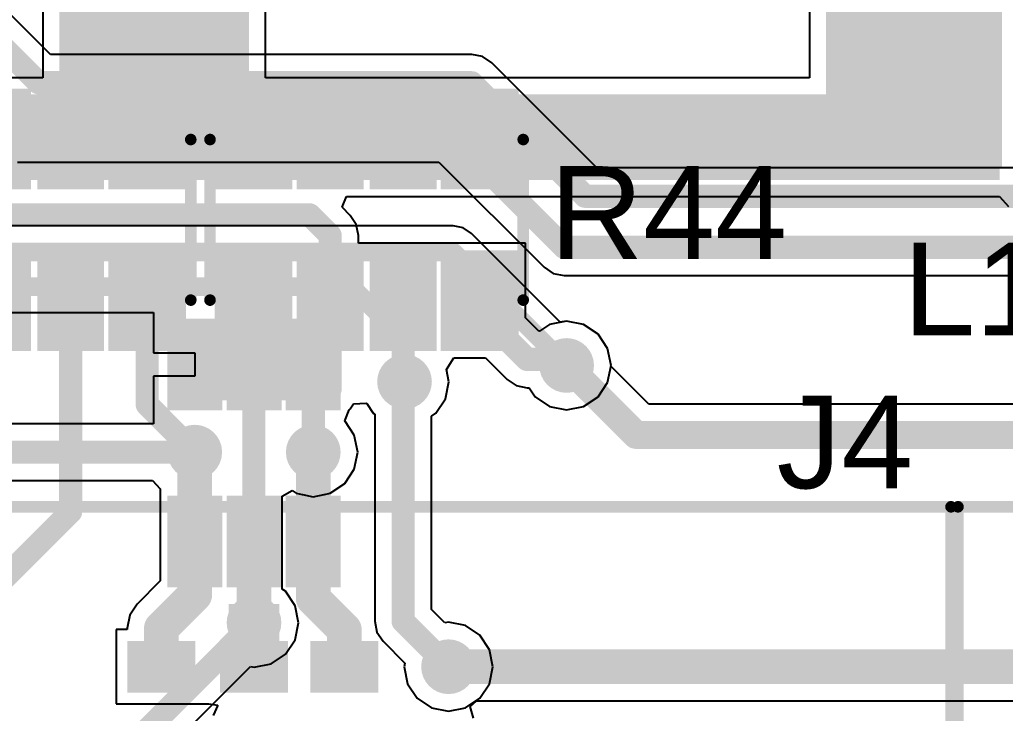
# Model space of a CAD drawing. Header units: millimetres. Extents: x -0.29 to 3.46, y -0.11 to 2.46.
# Drawn here: x 2.0258 to 2.4514, y 0.3829 to 0.6822 of the extents above; entities that cross this region are included whole.
import ezdxf

# ---------------------------------------------------------------- set-up
doc = ezdxf.new("R2010")
doc.units = ezdxf.units.MM
doc.header["$MEASUREMENT"] = 0
for name, color, linetype in [('BottomLayer', 5, 'Continuous'), ('BottomPaste', 16, 'Continuous'), ('BottomSolder', 6, 'Continuous'), ('TopLayer', 1, 'Continuous'), ('TopOverlay', 2, 'Continuous'), ('TopPaste', 8, 'Continuous'), ('TopSolder', 216, 'Continuous'), ('ViaHoleLayer', 16, 'Continuous')]:
    doc.layers.add(name, color=color, linetype=linetype)
doc.styles.add('Arial', font='arial.ttf', dxfattribs={"height": 0.2})

# ---------------------------------------------------------------- blocks, each defined once
blk = doc.blocks.new('YC164_JR_070RL_22')
at = {"layer": 'TopLayer'}
for points in [[(-0.05255905, 0.0616142), (-0.01712595, 0.0616142), (-0.01712595, 0.0360236), (-0.05255905, 0.0360236)], [(0.05255905, 0.0360236), (0.01712595, 0.0360236), (0.01712595, 0.0616142), (0.05255905, 0.0616142)], [(-0.05255905, 0.02618105), (-0.01712595, 0.02618105), (-0.01712595, 0.00531495), (-0.05255905, 0.00531495)], [(0.05255905, 0.005314949999999999), (0.01712595, 0.005314950000000001), (0.01712595, 0.02618105), (0.05255905, 0.02618105)], [(-0.05255905, -0.00531495), (-0.01712595, -0.00531495), (-0.01712595, -0.02618105), (-0.05255905, -0.02618105)], [(0.05255905, -0.02618105), (0.01712595, -0.02618105), (0.01712595, -0.005314949999999999), (0.05255905, -0.005314950000000001)], [(-0.05255905, -0.0360236), (-0.01712595, -0.0360236), (-0.01712595, -0.0616142), (-0.05255905, -0.0616142)], [(0.05255905, -0.0616142), (0.01712595, -0.0616142), (0.01712595, -0.0360236), (0.05255905, -0.0360236)]]:
    blk.add_hatch(color=1, dxfattribs=at).paths.add_polyline_path(points)
at = {"layer": 'TopPaste'}
for points in [[(-0.05255905, 0.0616142), (-0.01712595, 0.0616142), (-0.01712595, 0.0360236), (-0.05255905, 0.0360236)], [(0.05255905, 0.0360236), (0.01712595, 0.0360236), (0.01712595, 0.0616142), (0.05255905, 0.0616142)], [(-0.05255905, 0.02618105), (-0.01712595, 0.02618105), (-0.01712595, 0.00531495), (-0.05255905, 0.00531495)], [(0.05255905, 0.005314949999999999), (0.01712595, 0.005314950000000001), (0.01712595, 0.02618105), (0.05255905, 0.02618105)], [(-0.05255905, -0.00531495), (-0.01712595, -0.00531495), (-0.01712595, -0.02618105), (-0.05255905, -0.02618105)], [(0.05255905, -0.02618105), (0.01712595, -0.02618105), (0.01712595, -0.005314949999999999), (0.05255905, -0.005314950000000001)], [(-0.05255905, -0.0360236), (-0.01712595, -0.0360236), (-0.01712595, -0.0616142), (-0.05255905, -0.0616142)], [(0.05255905, -0.0616142), (0.01712595, -0.0616142), (0.01712595, -0.0360236), (0.05255905, -0.0360236)]]:
    blk.add_hatch(color=8, dxfattribs=at).paths.add_polyline_path(points)
at = {"layer": 'TopSolder'}
for points in [[(-0.05655905, 0.0656142), (-0.01312595, 0.0656142), (-0.01312595, 0.0320236), (-0.05655905, 0.0320236)], [(0.05655905, 0.0320236), (0.01312595, 0.0320236), (0.01312595, 0.0656142), (0.05655905, 0.0656142)], [(-0.05655905, 0.03018105), (-0.01312595, 0.03018105), (-0.01312595, 0.00131495), (-0.05655905, 0.00131495)], [(0.05655905, 0.001314949999999997), (0.01312595, 0.001314950000000003), (0.01312595, 0.03018105), (0.05655905, 0.03018105)], [(-0.05655905, -0.00131495), (-0.01312595, -0.00131495), (-0.01312595, -0.03018105), (-0.05655905, -0.03018105)], [(0.05655905, -0.03018105), (0.01312595, -0.03018105), (0.01312595, -0.001314949999999997), (0.05655905, -0.001314950000000003)], [(-0.05655905, -0.0320236), (-0.01312595, -0.0320236), (-0.01312595, -0.0656142), (-0.05655905, -0.0656142)], [(0.05655905, -0.0656142), (0.01312595, -0.0656142), (0.01312595, -0.0320236), (0.05655905, -0.0320236)]]:
    blk.add_hatch(color=216, dxfattribs=at).paths.add_polyline_path(points)
at = {"layer": 'TopOverlay'}
for points, const_width in [([(-0.0346457, 0.067622), (0.0346457, 0.067622)], 0.005), ([(-0.066, 0.056), (-0.066, 0.044)], 0.007874), ([(-0.066, 0.056), (-0.06, 0.05)], 0.007874), ([(-0.06, 0.05), (-0.066, 0.044)], 0.007874), ([(-0.0346457, -0.067622), (0.0346457, -0.067622)], 0.005)]:
    blk.add_lwpolyline(points, dxfattribs=dict(at, const_width=const_width))
for points, const_width in [([(-0.0358957, 0.067622, 1), (-0.0333957, 0.067622, 1)], 0.0025), ([(0.0333957, 0.067622, 1), (0.0358957, 0.067622, 1)], 0.0025), ([(-0.0679685, 0.056, 1), (-0.0640315, 0.056, 1)], 0.003937), ([(-0.0679685, 0.056, 1), (-0.0640315, 0.056, 1)], 0.003937), ([(-0.0619685, 0.05, 1), (-0.0580315, 0.05, 1)], 0.003937), ([(-0.0619685, 0.05, 1), (-0.0580315, 0.05, 1)], 0.003937), ([(-0.0679685, 0.044, 1), (-0.0640315, 0.044, 1)], 0.003937), ([(-0.0679685, 0.044, 1), (-0.0640315, 0.044, 1)], 0.003937), ([(-0.0358957, -0.067622, 1), (-0.0333957, -0.067622, 1)], 0.0025), ([(0.0333957, -0.067622, 1), (0.0358957, -0.067622, 1)], 0.0025)]:
    blk.add_lwpolyline(points, format="xyb", close=True, dxfattribs=dict(at, const_width=const_width))
blk = doc.blocks.new('YC164_JR_070RL_23')
at = {"layer": 'TopLayer'}
for points in [[(-0.05255905, 0.0616142), (-0.01712595, 0.0616142), (-0.01712595, 0.0360236), (-0.05255905, 0.0360236)], [(0.05255905, 0.0360236), (0.01712595, 0.0360236), (0.01712595, 0.0616142), (0.05255905, 0.0616142)], [(-0.05255905, 0.02618105), (-0.01712595, 0.02618105), (-0.01712595, 0.00531495), (-0.05255905, 0.00531495)], [(0.05255905, 0.005314949999999999), (0.01712595, 0.005314950000000001), (0.01712595, 0.02618105), (0.05255905, 0.02618105)], [(-0.05255905, -0.00531495), (-0.01712595, -0.00531495), (-0.01712595, -0.02618105), (-0.05255905, -0.02618105)], [(0.05255905, -0.02618105), (0.01712595, -0.02618105), (0.01712595, -0.005314949999999999), (0.05255905, -0.005314950000000001)], [(-0.05255905, -0.0360236), (-0.01712595, -0.0360236), (-0.01712595, -0.0616142), (-0.05255905, -0.0616142)], [(0.05255905, -0.0616142), (0.01712595, -0.0616142), (0.01712595, -0.0360236), (0.05255905, -0.0360236)]]:
    blk.add_hatch(color=1, dxfattribs=at).paths.add_polyline_path(points)
at = {"layer": 'TopPaste'}
for points in [[(-0.05255905, 0.0616142), (-0.01712595, 0.0616142), (-0.01712595, 0.0360236), (-0.05255905, 0.0360236)], [(0.05255905, 0.0360236), (0.01712595, 0.0360236), (0.01712595, 0.0616142), (0.05255905, 0.0616142)], [(-0.05255905, 0.02618105), (-0.01712595, 0.02618105), (-0.01712595, 0.00531495), (-0.05255905, 0.00531495)], [(0.05255905, 0.005314949999999999), (0.01712595, 0.005314950000000001), (0.01712595, 0.02618105), (0.05255905, 0.02618105)], [(-0.05255905, -0.00531495), (-0.01712595, -0.00531495), (-0.01712595, -0.02618105), (-0.05255905, -0.02618105)], [(0.05255905, -0.02618105), (0.01712595, -0.02618105), (0.01712595, -0.005314949999999999), (0.05255905, -0.005314950000000001)], [(-0.05255905, -0.0360236), (-0.01712595, -0.0360236), (-0.01712595, -0.0616142), (-0.05255905, -0.0616142)], [(0.05255905, -0.0616142), (0.01712595, -0.0616142), (0.01712595, -0.0360236), (0.05255905, -0.0360236)]]:
    blk.add_hatch(color=8, dxfattribs=at).paths.add_polyline_path(points)
at = {"layer": 'TopSolder'}
for points in [[(-0.05655905, 0.0656142), (-0.01312595, 0.0656142), (-0.01312595, 0.0320236), (-0.05655905, 0.0320236)], [(0.05655905, 0.0320236), (0.01312595, 0.0320236), (0.01312595, 0.0656142), (0.05655905, 0.0656142)], [(-0.05655905, 0.03018105), (-0.01312595, 0.03018105), (-0.01312595, 0.00131495), (-0.05655905, 0.00131495)], [(0.05655905, 0.001314949999999997), (0.01312595, 0.001314950000000003), (0.01312595, 0.03018105), (0.05655905, 0.03018105)], [(-0.05655905, -0.00131495), (-0.01312595, -0.00131495), (-0.01312595, -0.03018105), (-0.05655905, -0.03018105)], [(0.05655905, -0.03018105), (0.01312595, -0.03018105), (0.01312595, -0.001314949999999997), (0.05655905, -0.001314950000000003)], [(-0.05655905, -0.0320236), (-0.01312595, -0.0320236), (-0.01312595, -0.0656142), (-0.05655905, -0.0656142)], [(0.05655905, -0.0656142), (0.01312595, -0.0656142), (0.01312595, -0.0320236), (0.05655905, -0.0320236)]]:
    blk.add_hatch(color=216, dxfattribs=at).paths.add_polyline_path(points)
at = {"layer": 'TopOverlay'}
for points, const_width in [([(-0.0346457, 0.067622), (0.0346457, 0.067622)], 0.005), ([(-0.066, 0.056), (-0.066, 0.044)], 0.007874), ([(-0.066, 0.056), (-0.06, 0.05)], 0.007874), ([(-0.06, 0.05), (-0.066, 0.044)], 0.007874), ([(-0.0346457, -0.067622), (0.0346457, -0.067622)], 0.005)]:
    blk.add_lwpolyline(points, dxfattribs=dict(at, const_width=const_width))
for points, const_width in [([(-0.0358957, 0.067622, 1), (-0.0333957, 0.067622, 1)], 0.0025), ([(0.0333957, 0.067622, 1), (0.0358957, 0.067622, 1)], 0.0025), ([(-0.0679685, 0.056, 1), (-0.0640315, 0.056, 1)], 0.003937), ([(-0.0679685, 0.056, 1), (-0.0640315, 0.056, 1)], 0.003937), ([(-0.0619685, 0.05, 1), (-0.0580315, 0.05, 1)], 0.003937), ([(-0.0619685, 0.05, 1), (-0.0580315, 0.05, 1)], 0.003937), ([(-0.0679685, 0.044, 1), (-0.0640315, 0.044, 1)], 0.003937), ([(-0.0679685, 0.044, 1), (-0.0640315, 0.044, 1)], 0.003937), ([(-0.0358957, -0.067622, 1), (-0.0333957, -0.067622, 1)], 0.0025), ([(0.0333957, -0.067622, 1), (0.0358957, -0.067622, 1)], 0.0025)]:
    blk.add_lwpolyline(points, format="xyb", close=True, dxfattribs=dict(at, const_width=const_width))
blk = doc.blocks.new('R___0402_B_27')
at = {"layer": 'BottomLayer'}
for points in [[(-0.009500000000000001, 0.0125), (-0.009499999999999998, -0.0125), (-0.0275, -0.0125), (-0.0275, 0.0125)], [(0.0275, 0.0125), (0.0275, -0.0125), (0.009500000000000001, -0.0125), (0.009499999999999998, 0.0125)]]:
    blk.add_hatch(color=5, dxfattribs=at).paths.add_polyline_path(points)
at = {"layer": 'BottomPaste'}
for points in [[(-0.009500000000000001, 0.0125), (-0.009499999999999998, -0.0125), (-0.0275, -0.0125), (-0.0275, 0.0125)], [(0.0275, 0.0125), (0.0275, -0.0125), (0.009500000000000001, -0.0125), (0.009499999999999998, 0.0125)]]:
    blk.add_hatch(color=16, dxfattribs=at).paths.add_polyline_path(points)
at = {"layer": 'BottomSolder'}
for points in [[(-0.007334600000000002, 0.0146654), (-0.007334599999999998, -0.0146654), (-0.0296654, -0.0146654), (-0.0296654, 0.0146654)], [(0.0296654, 0.0146654), (0.0296654, -0.0146654), (0.007334600000000002, -0.0146654), (0.007334599999999998, 0.0146654)]]:
    blk.add_hatch(color=6, dxfattribs=at).paths.add_polyline_path(points)
blk = doc.blocks.new('R___0402_B_30')
at = {"layer": 'BottomLayer'}
for points in [[(-0.009500000000000001, 0.0125), (-0.009499999999999998, -0.0125), (-0.0275, -0.0125), (-0.0275, 0.0125)], [(0.0275, 0.0125), (0.0275, -0.0125), (0.009500000000000001, -0.0125), (0.009499999999999998, 0.0125)]]:
    blk.add_hatch(color=5, dxfattribs=at).paths.add_polyline_path(points)
at = {"layer": 'BottomPaste'}
for points in [[(-0.009500000000000001, 0.0125), (-0.009499999999999998, -0.0125), (-0.0275, -0.0125), (-0.0275, 0.0125)], [(0.0275, 0.0125), (0.0275, -0.0125), (0.009500000000000001, -0.0125), (0.009499999999999998, 0.0125)]]:
    blk.add_hatch(color=16, dxfattribs=at).paths.add_polyline_path(points)
at = {"layer": 'BottomSolder'}
for points in [[(-0.007334600000000002, 0.0146654), (-0.007334599999999998, -0.0146654), (-0.0296654, -0.0146654), (-0.0296654, 0.0146654)], [(0.0296654, 0.0146654), (0.0296654, -0.0146654), (0.007334600000000002, -0.0146654), (0.007334599999999998, 0.0146654)]]:
    blk.add_hatch(color=6, dxfattribs=at).paths.add_polyline_path(points)
blk = doc.blocks.new('R___0402_B_33')
at = {"layer": 'BottomLayer'}
for points in [[(-0.009500000000000001, 0.0125), (-0.009499999999999998, -0.0125), (-0.0275, -0.0125), (-0.0275, 0.0125)], [(0.0275, 0.0125), (0.0275, -0.0125), (0.009500000000000001, -0.0125), (0.009499999999999998, 0.0125)]]:
    blk.add_hatch(color=5, dxfattribs=at).paths.add_polyline_path(points)
at = {"layer": 'BottomPaste'}
for points in [[(-0.009500000000000001, 0.0125), (-0.009499999999999998, -0.0125), (-0.0275, -0.0125), (-0.0275, 0.0125)], [(0.0275, 0.0125), (0.0275, -0.0125), (0.009500000000000001, -0.0125), (0.009499999999999998, 0.0125)]]:
    blk.add_hatch(color=16, dxfattribs=at).paths.add_polyline_path(points)
at = {"layer": 'BottomSolder'}
for points in [[(-0.007334600000000002, 0.0146654), (-0.007334599999999998, -0.0146654), (-0.0296654, -0.0146654), (-0.0296654, 0.0146654)], [(0.0296654, 0.0146654), (0.0296654, -0.0146654), (0.007334600000000002, -0.0146654), (0.007334599999999998, 0.0146654)]]:
    blk.add_hatch(color=6, dxfattribs=at).paths.add_polyline_path(points)
blk = doc.blocks.new('DB128L_5_08_3P_BK_S_86')
at = {"layer": 'TopOverlay', "const_width": 0.005}
for points in [[(-0.302, 0.202), (0.302, 0.202)], [(-0.302, -0.2), (-0.302, 0.202)]]:
    blk.add_lwpolyline(points, dxfattribs=at)
at = {"layer": 'TopOverlay', "const_width": 0.0025}
blk.add_lwpolyline([(-0.30325, 0.202, 1), (-0.30075, 0.202, 1)], format="xyb", close=True, dxfattribs=at)
blk.add_lwpolyline([(-0.30325, 0.202, 1), (-0.30075, 0.202, 1)], format="xyb", close=True, dxfattribs=at)
blk = doc.blocks.new('DB128L_5_08_3P_BK_S_88')
at = {"layer": 'TopOverlay', "const_width": 0.005}
for points in [[(-0.302, 0.202), (0.302, 0.202)], [(0.302, -0.2), (0.302, 0.202)]]:
    blk.add_lwpolyline(points, dxfattribs=at)
at = {"layer": 'TopOverlay', "const_width": 0.0025}
blk.add_lwpolyline([(0.30075, 0.202, 1), (0.30325, 0.202, 1)], format="xyb", close=True, dxfattribs=at)
blk.add_lwpolyline([(0.30075, 0.202, 1), (0.30325, 0.202, 1)], format="xyb", close=True, dxfattribs=at)
blk = doc.blocks.new('SOT_363_B_99')
at = {"layer": 'BottomLayer'}
for points in [[(-0.05393705, 0.0177165), (-0.05393705, 0.0334645), (-0.02244095, 0.0334645), (-0.02244095, 0.0177165)], [(0.02244095, 0.0177165), (0.02244095, 0.0334645), (0.05393705, 0.0334645), (0.05393705, 0.0177165)], [(-0.05393705, -0.007874000000000003), (-0.05393705, 0.007873999999999997), (-0.02244095, 0.007874000000000003), (-0.02244095, -0.007873999999999997)], [(0.02244095, -0.007874100000000004), (0.02244095, 0.007873899999999998), (0.05393705, 0.007873900000000003), (0.05393705, -0.007874099999999997)], [(-0.05393705, -0.0334646), (-0.05393705, -0.0177166), (-0.02244095, -0.0177166), (-0.02244095, -0.0334646)], [(0.02244095, -0.0334646), (0.02244095, -0.0177166), (0.05393705, -0.0177166), (0.05393705, -0.0334646)]]:
    blk.add_hatch(color=5, dxfattribs=at).paths.add_polyline_path(points)
at = {"layer": 'BottomPaste'}
for points in [[(-0.05393705, 0.0177165), (-0.05393705, 0.0334645), (-0.02244095, 0.0334645), (-0.02244095, 0.0177165)], [(0.02244095, 0.0177165), (0.02244095, 0.0334645), (0.05393705, 0.0334645), (0.05393705, 0.0177165)], [(-0.05393705, -0.007874000000000003), (-0.05393705, 0.007873999999999997), (-0.02244095, 0.007874000000000003), (-0.02244095, -0.007873999999999997)], [(0.02244095, -0.007874100000000004), (0.02244095, 0.007873899999999998), (0.05393705, 0.007873900000000003), (0.05393705, -0.007874099999999997)], [(-0.05393705, -0.0334646), (-0.05393705, -0.0177166), (-0.02244095, -0.0177166), (-0.02244095, -0.0334646)], [(0.02244095, -0.0334646), (0.02244095, -0.0177166), (0.05393705, -0.0177166), (0.05393705, -0.0334646)]]:
    blk.add_hatch(color=16, dxfattribs=at).paths.add_polyline_path(points)
at = {"layer": 'BottomSolder'}
for points in [[(-0.05793705, 0.0137165), (-0.05793705, 0.0374645), (-0.01844095, 0.0374645), (-0.01844095, 0.0137165)], [(0.01844095, 0.0137165), (0.01844095, 0.0374645), (0.05793705, 0.0374645), (0.05793705, 0.0137165)], [(-0.05793705, -0.011874), (-0.05793705, 0.011874), (-0.01844095, 0.011874), (-0.01844095, -0.011874)], [(0.01844095, -0.0118741), (0.01844095, 0.0118739), (0.05793705, 0.0118739), (0.05793705, -0.0118741)], [(-0.05793705, -0.0374646), (-0.05793705, -0.0137166), (-0.01844095, -0.0137166), (-0.01844095, -0.0374646)], [(0.01844095, -0.0374646), (0.01844095, -0.0137166), (0.05793705, -0.0137166), (0.05793705, -0.0374646)]]:
    blk.add_hatch(color=6, dxfattribs=at).paths.add_polyline_path(points)

msp = doc.modelspace()

# ---------------------------------------------------------------- hatches: boundary and pattern name
at = {"layer": 'BottomLayer'}
for points in [[(2.093, 0.518), (2.16, 0.518), (2.16, 0.549), (2.093, 0.549)], [(2.116, 0.394), (2.138, 0.394), (2.138, 0.43), (2.116, 0.43)]]:
    msp.add_hatch(color=5, dxfattribs=at).paths.add_polyline_path(points)
h = msp.add_hatch(color=5, dxfattribs=at)
edge = h.paths.add_edge_path()
edge.add_arc((2.262, 0.533), 0.011811, 0, 360)
h = msp.add_hatch(color=5, dxfattribs=at)
edge = h.paths.add_edge_path()
edge.add_arc((2.192, 0.526), 0.011811, 0, 360)
h = msp.add_hatch(color=5, dxfattribs=at)
edge = h.paths.add_edge_path()
edge.add_arc((2.1014094, 0.4955906), 0.011811, 0, 360)
h = msp.add_hatch(color=5, dxfattribs=at)
edge = h.paths.add_edge_path()
edge.add_arc((2.1525905, 0.4955906), 0.011811, 0, 360)
h = msp.add_hatch(color=5, dxfattribs=at)
edge = h.paths.add_edge_path()
edge.add_arc((2.1269999, 0.422), 0.011811, 0, 360)
h = msp.add_hatch(color=5, dxfattribs=at)
edge = h.paths.add_edge_path()
edge.add_arc((2.211, 0.403), 0.011811, 0, 360)
at = {"layer": 'TopLayer'}
for points in [[(2.043, 0.619), (2.124811, 0.619), (2.124811, 1.85), (2.043, 1.85)], [(2.374, 0.618), (2.45, 0.618), (2.45, 0.848), (2.374, 0.848)], [(1.968, 0.613), (2.449, 0.613), (2.449, 0.65), (1.968, 0.65)]]:
    msp.add_hatch(color=1, dxfattribs=at).paths.add_polyline_path(points)
h = msp.add_hatch(color=1, dxfattribs=at)
edge = h.paths.add_edge_path()
edge.add_arc((2.262, 0.533), 0.011811, 0, 360)
h = msp.add_hatch(color=1, dxfattribs=at)
edge = h.paths.add_edge_path()
edge.add_arc((2.192, 0.526), 0.011811, 0, 360)
h = msp.add_hatch(color=1, dxfattribs=at)
edge = h.paths.add_edge_path()
edge.add_arc((2.1014094, 0.4955906), 0.011811, 0, 360)
h = msp.add_hatch(color=1, dxfattribs=at)
edge = h.paths.add_edge_path()
edge.add_arc((2.1525905, 0.4955906), 0.011811, 0, 360)
h = msp.add_hatch(color=1, dxfattribs=at)
edge = h.paths.add_edge_path()
edge.add_arc((2.1269999, 0.422), 0.011811, 0, 360)
h = msp.add_hatch(color=1, dxfattribs=at)
edge = h.paths.add_edge_path()
edge.add_arc((2.211, 0.403), 0.011811, 0, 360)
at = {"layer": 'ViaHoleLayer'}
h = msp.add_hatch(color=16, dxfattribs=at)
edge = h.paths.add_edge_path()
edge.add_arc((2.262, 0.533), 0.0059055, 0, 360)
h = msp.add_hatch(color=16, dxfattribs=at)
edge = h.paths.add_edge_path()
edge.add_arc((2.192, 0.526), 0.0059055, 0, 360)
h = msp.add_hatch(color=16, dxfattribs=at)
edge = h.paths.add_edge_path()
edge.add_arc((2.1014094, 0.4955906), 0.0059055, 0, 360)
h = msp.add_hatch(color=16, dxfattribs=at)
edge = h.paths.add_edge_path()
edge.add_arc((2.1525905, 0.4955906), 0.0059055, 0, 360)
h = msp.add_hatch(color=16, dxfattribs=at)
edge = h.paths.add_edge_path()
edge.add_arc((2.1269999, 0.422), 0.0059055, 0, 360)
h = msp.add_hatch(color=16, dxfattribs=at)
edge = h.paths.add_edge_path()
edge.add_arc((2.211, 0.403), 0.0059055, 0, 360)

# ---------------------------------------------------------------- linework, layer by layer
at = {"layer": 'BottomLayer'}
for p, q in [((2.0390679, 0.6672351), (1.8847351, 0.8215679)), ((2.2209999, 0.6672351), (2.0390679, 0.6672351)), ((2.2256821, 0.6663038), (2.2209999, 0.6672351)), ((2.2296514, 0.6636515), (2.2256821, 0.6663038)), ((2.2750678, 0.6182351), (2.2296514, 0.6636515)), ((2.0248874, 0.6207649), (2.2068194, 0.6207649)), ((2.2068194, 0.6207649), (2.2522359, 0.5753484)), ((2.9838194, 0.6182351), (2.2750678, 0.6182351)), ((2.2129995, 0.5932155), (1.6958588, 0.5932155)), ((2.213, 0.5932156), (2.2129995, 0.5932155)), ((2.217292, 0.5923618), (2.213, 0.5932156)), ((2.2209306, 0.5899306), (2.217292, 0.5923618)), ((2.2592322, 0.5516289), (2.2209306, 0.5899306)), ((2.2522359, 0.5753484), (2.2562052, 0.5726961)), ((2.2562052, 0.5726961), (2.2608874, 0.5717648)), ((2.2608874, 0.5717648), (2.4623545, 0.5717648)), ((1.685, 0.5557845), (2.0835354, 0.5557845)), ((2.0835354, 0.5557845), (2.0835354, 0.538378)), ((2.262, 0.5521795), (2.2592322, 0.5516289)), ((2.2693397, 0.5507195), (2.262, 0.5521795)), ((2.275562, 0.546562), (2.2693397, 0.5507195)), ((2.2797195, 0.5403397), (2.275562, 0.546562)), ((2.0835354, 0.538378), (2.1014094, 0.538378)), ((2.1014094, 0.538378), (2.1014094, 0.528378)), ((2.2811795, 0.533), (2.2797195, 0.5403397)), ((2.2811074, 0.5326376), (2.2811795, 0.533)), ((2.2974903, 0.5162547), (2.2811074, 0.5326376)), ((2.1014094, 0.528378), (2.0835354, 0.528378)), ((2.0835354, 0.528378), (2.0835354, 0.5078257)), ((2.6075355, 0.5162547), (2.2974903, 0.5162547)), ((2.0835354, 0.5078257), (1.6634774, 0.5078257)), ((1.6584094, 0.4833555), (2.0831736, 0.4833555)), ((2.0831736, 0.4833555), (2.0865354, 0.4797479)), ((2.0865354, 0.4797479), (2.0865354, 0.4400339)), ((2.0865354, 0.4400339), (2.0765461, 0.4300445)), ((2.0765461, 0.4300445), (2.0733413, 0.4252482)), ((2.0733413, 0.4252482), (2.0722159, 0.4195906)), ((2.0722159, 0.419), (2.0675, 0.419)), ((2.0675, 0.419), (2.0675, 0.387)), ((2.0722159, 0.4195906), (2.0722159, 0.419)), ((2.2202976, 0.3857841), (2.2230456, 0.3882159)), ((2.2230456, 0.3882159), (2.5995, 0.3882159)), ((2.0675, 0.387), (2.1025, 0.387)), ((2.1025, 0.387), (2.1064998, 0.3869999)), ((2.1064998, 0.3869999), (2.1064998, 0.3869998)), ((2.1064998, 0.3869998), (2.1075002, 0.3869998)), ((2.1075002, 0.3869998), (2.111314, 0.3863821)), ((2.111314, 0.3863821), (2.1093715, 0.3820001)), ((2.2217541, 0.3807841), (2.2202976, 0.3857841))]:
    msp.add_line(p, q, dxfattribs=at)
for points, const_width in [([(1.8725, 0.8165), (2.034, 0.655)], 0.01), ([(1.8505, 0.8073874), (2.0248874, 0.633)], 0.01), ([(2.034, 0.655), (2.2209999, 0.655)], 0.01), ([(2.2209999, 0.655), (2.2699999, 0.606)], 0.01), ([(2.0248874, 0.633), (2.2118873, 0.633)], 0.01), ([(2.2118873, 0.633), (2.2608874, 0.5839999)], 0.01), ([(2.2699999, 0.606), (2.9888873, 0.606)], 0.01), ([(2.2608874, 0.5839999), (2.998, 0.584)], 0.01), ([(1.6912132, 0.582), (2.213, 0.582)], 0.008), ([(2.213, 0.582), (2.262, 0.533)], 0.008), ([(1.685, 0.567), (2.169, 0.567)], 0.008), ([(2.169, 0.567), (2.1916631, 0.5443369)], 0.008), ([(2.1916631, 0.5263369), (2.1916631, 0.5443369)], 0.008), ([(2.262, 0.533), (2.292, 0.503)], 0.012), ([(2.1916631, 0.5263369), (2.192, 0.526)], 0.008), ([(2.292, 0.503), (2.63, 0.503)], 0.012), ([(2.1014094, 0.457), (2.1014094, 0.4955906)], 0.015), ([(2.1525905, 0.457), (2.1525905, 0.4955906)], 0.015), ([(1.6584094, 0.4955906), (2.1014094, 0.4955906)], 0.01), ([(2.1014094, 0.434), (2.1014094, 0.457)], 0.015), ([(2.1269999, 0.422), (2.1269999, 0.457)], 0.015), ([(2.1525905, 0.4324095), (2.1525905, 0.457)], 0.015), ([(2.087, 0.4195906), (2.1014094, 0.434)], 0.015), ([(2.1525905, 0.4324095), (2.166, 0.419)], 0.015), ([(2.087, 0.403), (2.087, 0.4195906)], 0.015), ([(2.1269999, 0.4030001), (2.1269999, 0.422)], 0.01), ([(2.166, 0.403), (2.166, 0.419)], 0.015), ([(2.087, 0.403), (2.0888646, 0.403)], 0.015), ([(2.0888646, 0.403), (2.0903646, 0.4045)], 0.015), ([(2.211, 0.403), (2.619, 0.403)], 0.015), ([(2.1269999, 0.4030001), (2.127, 0.403)], 0.01)]:
    msp.add_lwpolyline(points, dxfattribs=dict(at, const_width=const_width))
for points, const_width in [([(2.0315, 0.655, 1), (2.0365, 0.655, 1)], 0.005), ([(2.0315, 0.655, 1), (2.0365, 0.655, 1)], 0.005), ([(2.2184999, 0.655, 1), (2.2234999, 0.655, 1)], 0.005), ([(2.2184999, 0.655, 1), (2.2234999, 0.655, 1)], 0.005), ([(2.0223874, 0.633, 1), (2.0273874, 0.633, 1)], 0.005), ([(2.0223874, 0.633, 1), (2.0273874, 0.633, 1)], 0.005), ([(2.2093873, 0.633, 1), (2.2143873, 0.633, 1)], 0.005), ([(2.2093873, 0.633, 1), (2.2143873, 0.633, 1)], 0.005), ([(2.2674999, 0.606, 1), (2.2724999, 0.606, 1)], 0.005), ([(2.2674999, 0.606, 1), (2.2724999, 0.606, 1)], 0.005), ([(2.2583874, 0.5839999, 1), (2.2633874, 0.5839999, 1)], 0.005), ([(2.2583874, 0.5839999, 1), (2.2633874, 0.5839999, 1)], 0.005), ([(2.211, 0.582, 1), (2.215, 0.582, 1)], 0.004), ([(2.211, 0.582, 1), (2.215, 0.582, 1)], 0.004), ([(2.167, 0.567, 1), (2.171, 0.567, 1)], 0.004), ([(2.167, 0.567, 1), (2.171, 0.567, 1)], 0.004), ([(2.1896631, 0.5443369, 1), (2.1936631, 0.5443369, 1)], 0.004), ([(2.1896631, 0.5443369, 1), (2.1936631, 0.5443369, 1)], 0.004), ([(2.259, 0.533, 1), (2.265, 0.533, 1)], 0.006), ([(2.26, 0.533, 1), (2.264, 0.533, 1)], 0.004), ([(2.1896631, 0.5263369, 1), (2.1936631, 0.5263369, 1)], 0.004), ([(2.1896631, 0.5263369, 1), (2.1936631, 0.5263369, 1)], 0.004), ([(2.19, 0.526, 1), (2.194, 0.526, 1)], 0.004), ([(2.289, 0.503, 1), (2.295, 0.503, 1)], 0.006), ([(2.289, 0.503, 1), (2.295, 0.503, 1)], 0.006), ([(2.0976594, 0.4955906, 1), (2.1051594, 0.4955906, 1)], 0.0075), ([(2.1488405, 0.4955906, 1), (2.1563405, 0.4955906, 1)], 0.0075), ([(2.0989094, 0.4955906, 1), (2.1039094, 0.4955906, 1)], 0.005), ([(2.0976594, 0.457, 1), (2.1051594, 0.457, 1)], 0.0075), ([(2.0976594, 0.457, 1), (2.1051594, 0.457, 1)], 0.0075), ([(2.1232499, 0.457, 1), (2.1307499, 0.457, 1)], 0.0075), ([(2.1488405, 0.457, 1), (2.1563405, 0.457, 1)], 0.0075), ([(2.1488405, 0.457, 1), (2.1563405, 0.457, 1)], 0.0075), ([(2.0976594, 0.434, 1), (2.1051594, 0.434, 1)], 0.0075), ([(2.0976594, 0.434, 1), (2.1051594, 0.434, 1)], 0.0075), ([(2.1488405, 0.4324095, 1), (2.1563405, 0.4324095, 1)], 0.0075), ([(2.1488405, 0.4324095, 1), (2.1563405, 0.4324095, 1)], 0.0075), ([(2.08325, 0.4195906, 1), (2.09075, 0.4195906, 1)], 0.0075), ([(2.08325, 0.4195906, 1), (2.09075, 0.4195906, 1)], 0.0075), ([(2.1232499, 0.422, 1), (2.1307499, 0.422, 1)], 0.0075), ([(2.1244999, 0.422, 1), (2.1294999, 0.422, 1)], 0.005), ([(2.16225, 0.419, 1), (2.16975, 0.419, 1)], 0.0075), ([(2.16225, 0.419, 1), (2.16975, 0.419, 1)], 0.0075), ([(2.08325, 0.403, 1), (2.09075, 0.403, 1)], 0.0075), ([(2.08325, 0.403, 1), (2.09075, 0.403, 1)], 0.0075), ([(2.0851146, 0.403, 1), (2.0926146, 0.403, 1)], 0.0075), ([(2.0851146, 0.403, 1), (2.0926146, 0.403, 1)], 0.0075), ([(2.0866146, 0.4045, 1), (2.0941146, 0.4045, 1)], 0.0075), ([(2.16225, 0.403, 1), (2.16975, 0.403, 1)], 0.0075), ([(2.20725, 0.403, 1), (2.21475, 0.403, 1)], 0.0075), ([(2.1244999, 0.4030001, 1), (2.1294999, 0.4030001, 1)], 0.005), ([(2.1244999, 0.4030001, 1), (2.1294999, 0.4030001, 1)], 0.005), ([(2.1245, 0.403, 1), (2.1295, 0.403, 1)], 0.005)]:
    msp.add_lwpolyline(points, format="xyb", close=True, dxfattribs=dict(at, const_width=const_width))
at = {"layer": 'TopLayer'}
for p, q in [((2.0358629, 1.85), (2.0358629, 0.6571371)), ((2.3668629, 0.817189), (2.3668629, 0.6571371)), ((2.1319481, 0.6571371), (2.1319481, 0.707)), ((2.0358629, 0.6571371), (1.968, 0.6571371)), ((2.3668629, 0.6571371), (2.1319481, 0.6571371)), ((2.1650595, 0.6012435), (2.166973, 0.6058629)), ((2.166973, 0.6058629), (2.4489999, 0.6058629)), ((2.4489999, 0.6058629), (2.4528629, 0.6016066)), ((2.1685334, 0.5977696), (2.1650595, 0.6012435)), ((2.1711857, 0.5938003), (2.1685334, 0.5977696)), ((2.172117, 0.5891181), (2.1711857, 0.5938003)), ((2.172117, 0.5857165), (2.172117, 0.5891181)), ((2.2442441, 0.5857165), (2.172117, 0.5857165)), ((2.2442441, 0.5535864), (2.2442441, 0.5857165)), ((2.249989, 0.5478415), (2.2442441, 0.5535864)), ((2.2546603, 0.5507195), (2.250353, 0.5478415)), ((2.262, 0.5521795), (2.2546603, 0.5507195)), ((2.2693397, 0.5507195), (2.262, 0.5521795)), ((2.275562, 0.546562), (2.2693397, 0.5507195)), ((2.250353, 0.5478415), (2.249989, 0.5478415)), ((2.2797195, 0.5403397), (2.275562, 0.546562)), ((2.2101285, 0.5312834), (2.2133083, 0.5362835)), ((2.2133083, 0.5362835), (2.226941, 0.5362835)), ((2.226941, 0.5362835), (2.2362696, 0.5269549)), ((2.2811795, 0.533), (2.2797195, 0.5403397)), ((2.2797195, 0.5256603), (2.2811795, 0.533)), ((2.2111795, 0.526), (2.2101285, 0.5312834)), ((2.2097195, 0.5186603), (2.2111795, 0.526)), ((2.2362696, 0.5269549), (2.2402389, 0.5243026)), ((2.2402389, 0.5243026), (2.2449211, 0.5233713)), ((2.275562, 0.519438), (2.2797195, 0.5256603)), ((2.2449211, 0.5233713), (2.2458099, 0.5233713)), ((2.2458099, 0.5233713), (2.248438, 0.519438)), ((2.248438, 0.519438), (2.2546603, 0.5152805)), ((2.2693397, 0.5152805), (2.275562, 0.519438)), ((2.1685334, 0.5142304), (2.1700117, 0.5164427)), ((2.1700117, 0.5164427), (2.1754013, 0.5166832)), ((2.1754013, 0.5166832), (2.1756648, 0.5165884)), ((2.1756648, 0.5165884), (2.178438, 0.512438)), ((2.205562, 0.512438), (2.2097195, 0.5186603)), ((2.2546603, 0.5152805), (2.262, 0.5138205)), ((2.262, 0.5138205), (2.2693397, 0.5152805)), ((2.1661525, 0.5091525), (2.1681407, 0.5138377)), ((2.1681407, 0.5138377), (2.1685334, 0.5142304)), ((2.178438, 0.512438), (2.1791428, 0.5119671)), ((2.1791428, 0.5119671), (2.1791428, 0.4226221)), ((2.203613, 0.5111358), (2.205562, 0.512438)), ((2.203613, 0.42769), (2.203613, 0.5111358)), ((2.17031, 0.5029303), (2.1661525, 0.5091525)), ((2.17177, 0.4955906), (2.17031, 0.5029303)), ((2.17031, 0.4882509), (2.17177, 0.4955906)), ((2.1661525, 0.4820286), (2.17031, 0.4882509)), ((2.1599302, 0.4778711), (2.1661525, 0.4820286)), ((2.1391405, 0.4766504), (2.1435501, 0.4790074)), ((2.1435501, 0.4790074), (2.1452508, 0.4778711)), ((2.1452508, 0.4778711), (2.1477897, 0.4773661)), ((2.1477897, 0.4773661), (2.1479083, 0.4772868)), ((2.1479083, 0.4772868), (2.1525905, 0.4763555)), ((2.1525905, 0.4763555), (2.1572727, 0.4772868)), ((2.1572727, 0.4772868), (2.1573913, 0.4773661)), ((2.1573913, 0.4773661), (2.1599302, 0.4778711)), ((2.1391405, 0.4365117), (2.1391405, 0.4766504)), ((2.1405619, 0.435562), (2.1391405, 0.4365117)), ((2.1447194, 0.4293397), (2.1405619, 0.435562)), ((2.1461794, 0.422), (2.1447194, 0.4293397)), ((2.2094349, 0.4218682), (2.203613, 0.42769)), ((2.1447194, 0.4146603), (2.1461794, 0.422)), ((2.1791428, 0.4226221), (2.1800741, 0.4179399)), ((2.211, 0.4221795), (2.2094349, 0.4218682)), ((2.2183397, 0.4207195), (2.211, 0.4221795)), ((2.1800741, 0.4179399), (2.1827264, 0.4139706)), ((2.224562, 0.416562), (2.2183397, 0.4207195)), ((2.1405619, 0.408438), (2.1447194, 0.4146603)), ((2.1827264, 0.4139706), (2.1921318, 0.4045651)), ((2.2287195, 0.4103397), (2.224562, 0.416562)), ((2.2301795, 0.403), (2.2287195, 0.4103397)), ((2.1343396, 0.4042805), (2.1405619, 0.408438)), ((2.1921318, 0.4045651), (2.1918205, 0.403)), ((2.0886514, 0.3663485), (2.1254347, 0.4031318)), ((2.1254347, 0.4031318), (2.1269999, 0.4028205)), ((2.1269999, 0.4028205), (2.1343396, 0.4042805)), ((2.1918205, 0.403), (2.1932805, 0.3956603)), ((2.2287195, 0.3956603), (2.2301795, 0.403)), ((2.1932805, 0.3956603), (2.197438, 0.389438)), ((2.224562, 0.389438), (2.2287195, 0.3956603)), ((2.197438, 0.389438), (2.2036603, 0.3852805)), ((2.2183397, 0.3852805), (2.224562, 0.389438)), ((2.2036603, 0.3852805), (2.211, 0.3838205)), ((2.211, 0.3838205), (2.2183397, 0.3852805))]:
    msp.add_line(p, q, dxfattribs=at)
at = {"layer": 'TopLayer', "const_width": 0.01}
for points in [[(1.612, 0.598), (2.151, 0.598)], [(2.151, 0.598), (2.1598819, 0.5891181)], [(2.1598819, 0.561), (2.1598819, 0.5891181)], [(2.0804409, 0.561441), (2.0808819, 0.561)], [(2.047811, 0.469811), (2.047811, 0.561)], [(2.0808819, 0.5161181), (2.0808819, 0.561)], [(2.1269054, 0.4220945), (2.1269054, 0.5609056)], [(2.1598819, 0.5228819), (2.1598819, 0.561)], [(2.1913779, 0.4226221), (2.1913779, 0.561)], [(2.2244488, 0.5560787), (2.2244488, 0.561)], [(2.2244488, 0.5560787), (2.2449211, 0.5356064)], [(2.2449211, 0.5356064), (2.2593936, 0.5356064)], [(2.2593936, 0.5356064), (2.262, 0.533)], [(2.1525905, 0.5155905), (2.1598819, 0.5228819)], [(2.0808819, 0.5161181), (2.1014094, 0.4955906)], [(2.1525905, 0.4955906), (2.1525905, 0.5155905)], [(2.1525905, 0.4885906), (2.1525905, 0.4955906)], [(1.9761889, 0.3981889), (2.047811, 0.469811)], [(2.0799999, 0.375), (2.1269999, 0.422)], [(2.1269054, 0.4220945), (2.1269999, 0.422)], [(2.1913779, 0.4226221), (2.211, 0.403)]]:
    msp.add_lwpolyline(points, dxfattribs=at)
at = {"layer": 'TopLayer', "const_width": 0.005}
for points in [[(2.1485, 0.598, 1), (2.1535, 0.598, 1)], [(2.1485, 0.598, 1), (2.1535, 0.598, 1)], [(2.1573819, 0.5891181, 1), (2.1623819, 0.5891181, 1)], [(2.1573819, 0.5891181, 1), (2.1623819, 0.5891181, 1)], [(2.0779409, 0.561441, 1), (2.0829409, 0.561441, 1)], [(2.045311, 0.561, 1), (2.050311, 0.561, 1)], [(2.0783819, 0.561, 1), (2.0833819, 0.561, 1)], [(2.0783819, 0.561, 1), (2.0833819, 0.561, 1)], [(2.1244054, 0.5609056, 1), (2.1294054, 0.5609056, 1)], [(2.1573819, 0.561, 1), (2.1623819, 0.561, 1)], [(2.1573819, 0.561, 1), (2.1623819, 0.561, 1)], [(2.1888779, 0.561, 1), (2.1938779, 0.561, 1)], [(2.2219488, 0.561, 1), (2.2269488, 0.561, 1)], [(2.2219488, 0.5560787, 1), (2.2269488, 0.5560787, 1)], [(2.2219488, 0.5560787, 1), (2.2269488, 0.5560787, 1)], [(2.2424211, 0.5356064, 1), (2.2474211, 0.5356064, 1)], [(2.2424211, 0.5356064, 1), (2.2474211, 0.5356064, 1)], [(2.2568936, 0.5356064, 1), (2.2618936, 0.5356064, 1)], [(2.2568936, 0.5356064, 1), (2.2618936, 0.5356064, 1)], [(2.2595, 0.533, 1), (2.2645, 0.533, 1)], [(2.1573819, 0.5228819, 1), (2.1623819, 0.5228819, 1)], [(2.1573819, 0.5228819, 1), (2.1623819, 0.5228819, 1)], [(2.0783819, 0.5161181, 1), (2.0833819, 0.5161181, 1)], [(2.0783819, 0.5161181, 1), (2.0833819, 0.5161181, 1)], [(2.1500905, 0.5155905, 1), (2.1550905, 0.5155905, 1)], [(2.1500905, 0.5155905, 1), (2.1550905, 0.5155905, 1)], [(2.0989094, 0.4955906, 1), (2.1039094, 0.4955906, 1)], [(2.1500905, 0.4955906, 1), (2.1550905, 0.4955906, 1)], [(2.1500905, 0.4955906, 1), (2.1550905, 0.4955906, 1)], [(2.1500905, 0.4885906, 1), (2.1550905, 0.4885906, 1)], [(2.045311, 0.469811, 1), (2.050311, 0.469811, 1)], [(2.045311, 0.469811, 1), (2.050311, 0.469811, 1)], [(2.1244054, 0.4220945, 1), (2.1294054, 0.4220945, 1)], [(2.1244054, 0.4220945, 1), (2.1294054, 0.4220945, 1)], [(2.1244999, 0.422, 1), (2.1294999, 0.422, 1)], [(2.1244999, 0.422, 1), (2.1294999, 0.422, 1)], [(2.1888779, 0.4226221, 1), (2.1938779, 0.4226221, 1)], [(2.1888779, 0.4226221, 1), (2.1938779, 0.4226221, 1)], [(2.2085, 0.403, 1), (2.2135, 0.403, 1)]]:
    msp.add_lwpolyline(points, format="xyb", close=True, dxfattribs=at)

# ---------------------------------------------------------------- block references
for name, p, rotation in [('YC164_JR_070RL_23', (2.032063, 0.5958425), 90), ('YC164_JR_070RL_22', (2.1756299, 0.5958425), 90), ('SOT_363_B_99', (2.127, 0.495189), 270), ('R___0402_B_33', (2.087, 0.3845), 90), ('R___0402_B_30', (2.127, 0.3845), 90), ('R___0402_B_27', (2.166, 0.3845), 90)]:
    msp.add_blockref(name, p, dxfattribs=dict(rotation=rotation))
for name, p in [('DB128L_5_08_3P_BK_S_88', (2.126, 0.27)), ('DB128L_5_08_3P_BK_S_86', (2.733, 0.27))]:
    msp.add_blockref(name, p)

# ---------------------------------------------------------------- texts
at = {"layer": 'TopOverlay', "style": 'Arial'}
for s, p in [('R44', (2.2546839, 0.5790065)), ('L1', (2.407342, 0.5460065)), ('J4', (2.3526775, 0.4800065))]:
    msp.add_text(s, height=0.04, dxfattribs=at).set_placement(p)

doc.saveas('drawing.dxf')
